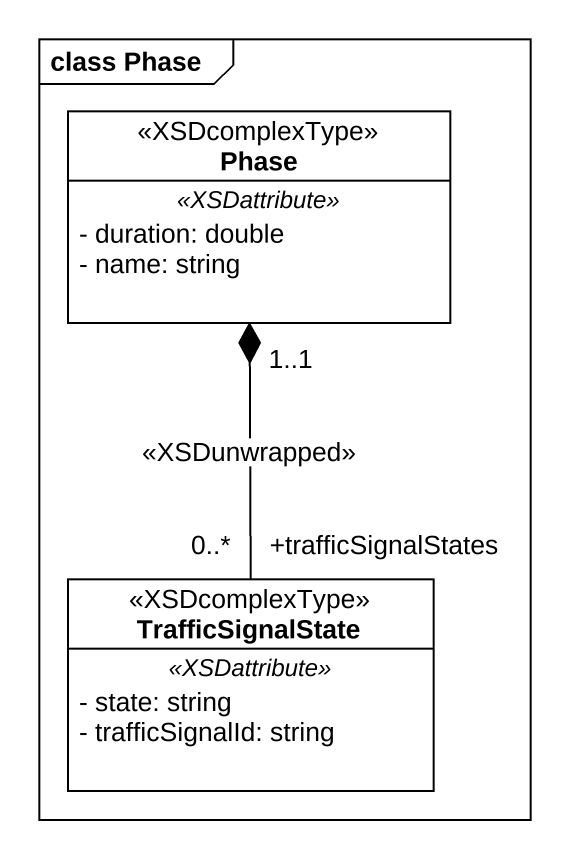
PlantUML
@startuml
mainframe class Phase
hide circle
hide empty members
skinparam classAttributeIconSize 0
class Phase <<XSDcomplexType>> {
  .. <<XSDattribute>> ..
  - duration: double
  - name: string
}
class TrafficSignalState <<XSDcomplexType>> {
  .. <<XSDattribute>> ..
  - state: string
  - trafficSignalId: string
}
Phase "1..1" *-- "+trafficSignalStates\n0..*" TrafficSignalState : <<XSDunwrapped>>
@enduml
